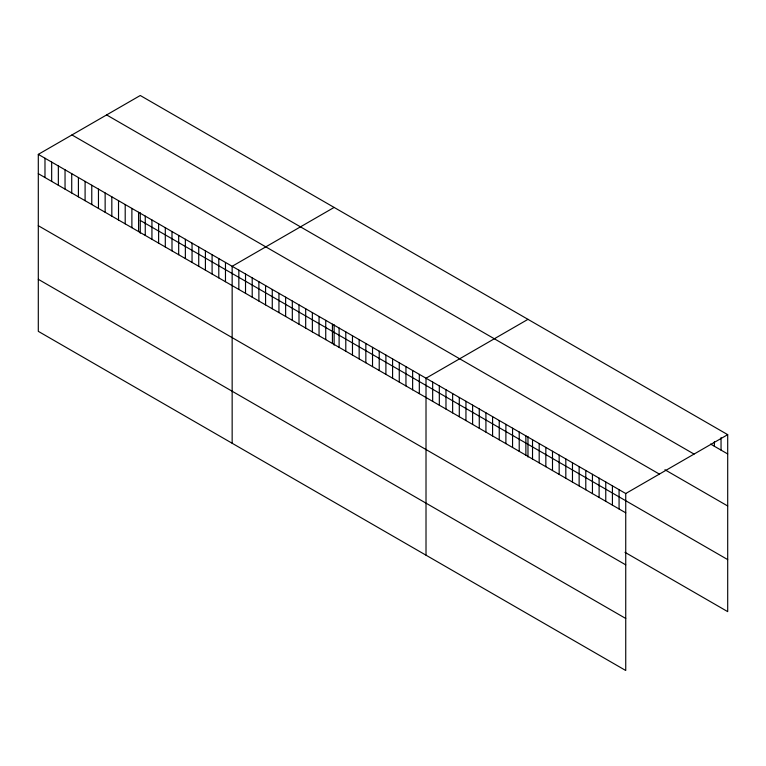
<?xml version="1.0" encoding="UTF-8"?>
<svg xmlns="http://www.w3.org/2000/svg" width="766" height="766" viewBox="0 0 766 766"><rect width="100%" height="100%" fill="white"/><g stroke="black" fill="none" stroke-linecap="round" stroke-linejoin="round"><path stroke-width="1.15" d="M38.3 154.368L625.736 493.524L625.736 670.499L38.3 331.343L38.3 154.368L140.264 95.501L727.7 434.657L727.7 611.632L624.979 552.324M334.12 207.423L232.155 266.29L232.155 443.265M527.975 319.345L426.011 378.213L426.011 555.187M625.736 493.524L727.7 434.657M710.58 444.069L727.7 453.96M106.618 114.929L694.053 454.085M664.926 469.75L727.7 505.991M71.947 134.94L659.382 474.097M140.264 220.445L727.7 559.601M38.3 173.671L625.736 512.827M38.3 225.702L625.736 564.858M38.3 279.312L625.736 618.468M721.045 437.625L721.045 450.111M714.381 441.723L714.381 446.272M619.072 489.685L619.072 508.988M612.417 485.835L612.417 505.139M605.762 481.996L605.762 501.299M599.108 478.147L599.108 497.45M592.444 474.307L592.444 493.61M585.789 470.458L585.789 489.761M579.134 466.618L579.134 485.922M572.47 462.779L572.47 482.073M565.815 458.93L565.815 478.233M559.161 455.09L559.161 474.393M552.497 451.241L552.497 470.544M545.842 447.401L545.842 466.705M539.187 443.552L539.187 462.856M532.523 439.713L532.523 459.016M527.975 436.63L527.975 457.024M525.869 435.864L525.869 455.167M519.214 432.024L519.214 451.327M512.559 428.184L512.559 447.488M505.895 424.335L505.895 443.638M499.24 420.496L499.24 439.799M492.586 416.647L492.586 435.95M485.922 412.807L485.922 432.11M479.267 408.958L479.267 428.261M472.612 405.118L472.612 424.421M465.948 401.279L465.948 420.582M459.294 397.43L459.294 416.733M452.639 393.59L452.639 412.893M445.975 389.741L445.975 409.044M439.32 385.901L439.32 405.204M432.666 382.052L432.666 401.355M419.318 374.354L419.318 393.657M412.635 370.495L412.635 389.798M405.951 366.636L405.951 385.94M399.268 362.778L399.268 382.081M392.585 358.919L392.585 378.222M385.901 355.06L385.901 374.363M379.218 351.201L379.218 370.505M372.525 347.333L372.525 366.636M365.842 343.474L365.842 362.778M359.158 339.616L359.158 358.919M352.475 335.757L352.475 355.06M345.792 331.898L345.792 351.201M339.108 328.04L339.108 347.343M334.12 324.707L334.12 345.112M332.425 324.181L332.425 343.484M325.741 320.322L325.741 339.625M319.049 316.463L319.049 335.767M312.365 312.605L312.365 331.908M305.682 308.746L305.682 328.049M298.999 304.887L298.999 324.19M292.315 301.028L292.315 320.332M285.632 297.17L285.632 316.473M278.948 293.311L278.948 312.614M272.265 289.452L272.265 308.755M265.572 285.594L265.572 304.887M258.889 281.725L258.889 301.028M252.205 277.866L252.205 297.17M245.522 274.008L245.522 293.311M238.839 270.149L238.839 289.452M225.472 262.432L225.472 281.735M218.789 258.573L218.789 277.876M212.096 254.714L212.096 274.017M205.412 250.855L205.412 270.159M198.729 246.997L198.729 266.3M192.046 243.138L192.046 262.441M185.362 239.279L185.362 258.582M178.679 235.421L178.679 254.724M171.996 231.562L171.996 250.865M165.303 227.703L165.303 247.006M158.619 223.844L158.619 243.138M151.936 219.976L151.936 239.279M145.253 216.117L145.253 235.421M140.264 212.785L140.264 233.19M138.569 212.259L138.569 231.562M131.886 208.4L131.886 227.703M125.203 204.541L125.203 223.844M118.519 200.682L118.519 219.986M111.826 196.824L111.826 216.127M105.143 192.965L105.143 212.268M98.46 189.106L98.46 208.409M91.776 185.248L91.776 204.551M85.093 181.389L85.093 200.692M78.41 177.53L78.41 196.833M71.726 173.671L71.726 192.975M65.043 169.813L65.043 189.116M58.35 165.954L58.35 185.257M51.667 162.095L51.667 181.389M44.983 158.227L44.983 177.53"/></g></svg>
